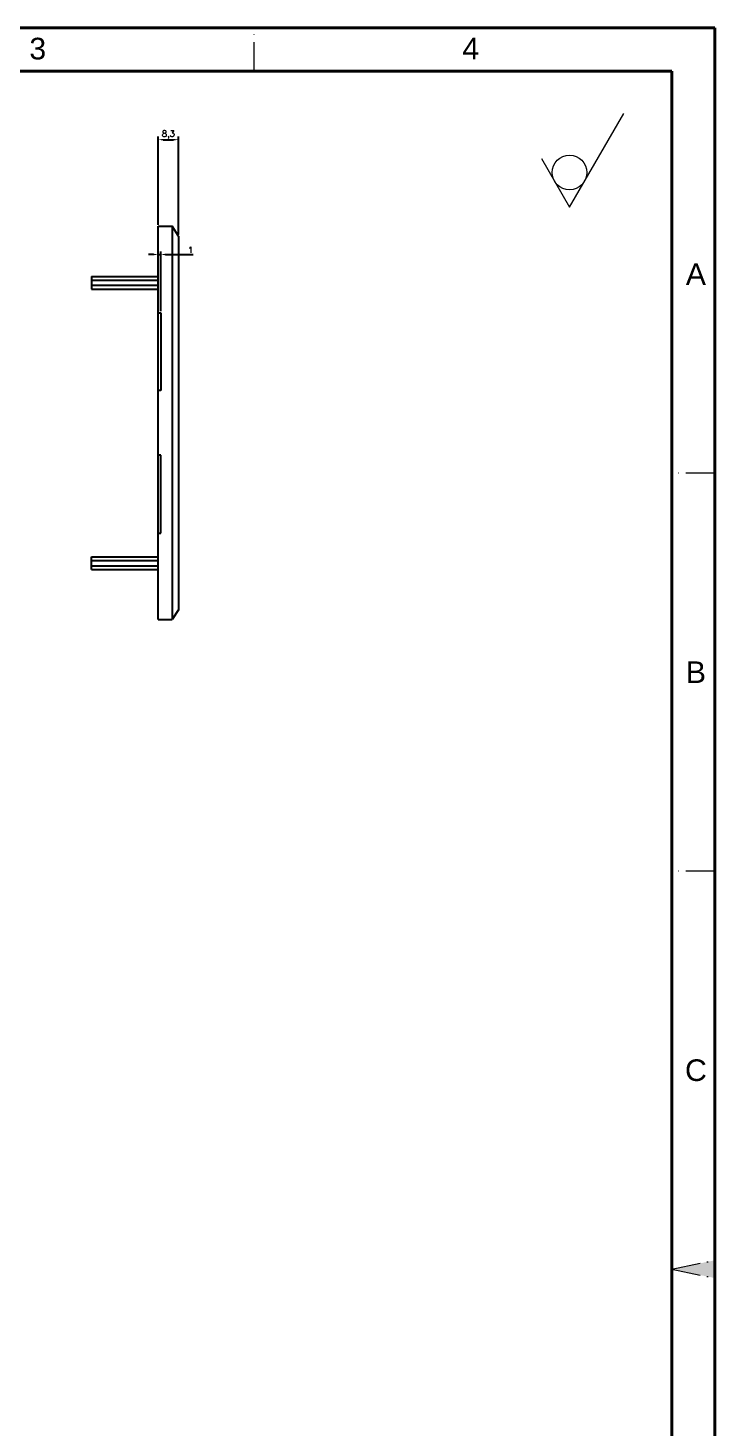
# Model space of a CAD drawing. Header units: millimetres. Extents: x 4806 to 5504, y -471 to 548.
# Drawn here: x 5222 to 5504, y -27 to 548 of the extents above; entities that cross this region are included whole.
import ezdxf
from ezdxf.enums import TextEntityAlignment as Align

# ---------------------------------------------------------------- set-up
doc = ezdxf.new("R2010")
doc.units = ezdxf.units.MM
doc.linetypes.add('ACAD_ISO10W100', pattern=[18, 12, -3, 0, -3])
doc.linetypes.add('HIDDEN2', pattern=[4.7625, 3.175, -1.5875])
for name, color, linetype, lineweight in [('dim', 82, 'Continuous', 9), ('图层1', 7, 'ACAD_ISO10W100', 15), ('图层5', 7, 'HIDDEN2', 15), ('细实线', 3, 'Continuous', 18)]:
    doc.layers.add(name, color=color, linetype=linetype, lineweight=lineweight)
doc.layers.add('尺寸线', color=7, linetype='Continuous')
doc.styles.get("Standard").update_dxf_attribs({"font": 'txt', "bigfont": 'gbcbig.shx'})
doc.styles.add('样式 3', font='arial.ttf', dxfattribs={"height": 3.8})
doc.dimstyles.new('ISO-25', dxfattribs={"dimtxt": 2.5, "dimasz": 2.5, "dimexe": 1.25, "dimexo": 0.625, "dimtad": 1, "dimtxsty": 'Standard', "dimcen": 2.5, "dimadec": 0, "dimazin": 0, "dimtfac": 1, "dimtmove": 0, "dimatfit": 3, "dimfxl": 1, "dimarcsym": 0})

# ---------------------------------------------------------------- blocks, each defined once
blk = doc.blocks.new('*D164')
at = {"layer": 'Defpoints', "color": 0}
for p in [(5283.62, 502.1), (5275.32, 466.52), (5283.62, 462.52)]:
    blk.add_point(p, dxfattribs=at)
at = {"layer": 'dim', "color": 0, "lineweight": -2}
for p, q in [((5275.32, 467.15), (5275.32, 503.35)), ((5277.32, 502.1), (5281.62, 502.1)), ((5283.62, 463.15), (5283.62, 503.35))]:
    blk.add_line(p, q, dxfattribs=at)
at = {"layer": 'dim', "color": 0}
for points in [[(5277.32, 502.43), (5277.32, 501.76), (5275.32, 502.1)], [(5281.62, 502.43), (5281.62, 501.76), (5283.62, 502.1)]]:
    blk.add_solid(points, dxfattribs=at)
at = {"layer": 'dim', "color": 0, "insert": (5279.47, 504.18), "char_height": 2.5, "attachment_point": 5}
blk.add_mtext('8,3', dxfattribs=at)
blk = doc.blocks.new('*D165')
at = {"layer": 'Defpoints', "color": 0}
for p in [(5276.32, 454.95), (5275.32, 431.05), (5276.32, 431.05)]:
    blk.add_point(p, dxfattribs=at)
at = {"layer": 'dim', "color": 0, "lineweight": -2}
for p, q in [((5273.32, 454.95), (5271.32, 454.95)), ((5275.32, 431.67), (5275.32, 456.2)), ((5275.32, 454.95), (5276.32, 454.95)), ((5276.32, 431.67), (5276.32, 456.2)), ((5278.32, 454.95), (5289.62, 454.95))]:
    blk.add_line(p, q, dxfattribs=at)
at = {"layer": 'dim', "color": 0}
for points in [[(5273.32, 455.29), (5273.32, 454.62), (5275.32, 454.95)], [(5278.32, 455.29), (5278.32, 454.62), (5276.32, 454.95)]]:
    blk.add_solid(points, dxfattribs=at)
at = {"layer": 'dim', "color": 0, "insert": (5288.58, 456.83), "char_height": 2.5, "attachment_point": 5}
blk.add_mtext('1', dxfattribs=at)

msp = doc.modelspace()

# ---------------------------------------------------------------- hatches: boundary and pattern name
at = {"layer": '图层1'}
msp.add_hatch(color=0, dxfattribs=at).paths.add_polyline_path([(5485.941, 38.342), (5503.704, 41.998), (5503.704, 34.686)])

# ---------------------------------------------------------------- linework, layer by layer
for p, q in [((5275.318, 305.022), (5275.318, 466.522)), ((5275.318, 466.522), (5281.018, 466.522)), ((5281.018, 466.522), (5281.018, 305.022)), ((5283.618, 462.522), (5281.018, 466.522)), ((5283.618, 462.522), (5283.618, 309.022)), ((5247.968, 445.972), (5247.968, 440.772)), ((5247.968, 445.972), (5275.318, 445.972)), ((5247.968, 444.447), (5275.318, 444.447)), ((5247.968, 442.297), (5275.318, 442.297)), ((5247.968, 440.772), (5275.318, 440.772)), ((5275.318, 431.047), (5276.318, 431.047)), ((5276.318, 431.047), (5276.318, 399.047)), ((5276.318, 399.047), (5275.318, 399.047)), ((5276.318, 372.497), (5275.318, 372.497)), ((5276.318, 340.497), (5276.318, 372.497)), ((5275.318, 340.497), (5276.318, 340.497)), ((5247.968, 325.572), (5247.968, 330.772)), ((5247.968, 330.772), (5275.318, 330.772)), ((5247.968, 329.247), (5275.318, 329.247)), ((5247.968, 327.097), (5275.318, 327.097)), ((5247.968, 325.572), (5275.318, 325.572)), ((5275.318, 305.022), (5281.018, 305.022)), ((5283.618, 309.022), (5281.018, 305.022))]:
    msp.add_line(p, q)
at = {"layer": '图层1', "color": 0}
for p, q in [((5314.71, 530.187), (5314.71, 547.95)), ((5503.704, 365.173), (5485.941, 365.173)), ((5503.704, 201.758), (5485.941, 201.758)), ((5485.941, 38.342), (5503.704, 41.998)), ((5485.941, 38.342), (5503.704, 34.686))]:
    msp.add_line(p, q, dxfattribs=at)
at = {"layer": '尺寸线', "color": 0, "lineweight": 40}
for p, q in [((4805.991, 547.95), (5503.704, 547.95)), ((5503.704, 547.95), (5503.704, -471.265)), ((4823.753, 530.187), (5485.941, 530.187)), ((5485.941, 530.187), (5485.941, -453.503))]:
    msp.add_line(p, q, dxfattribs=at)
at = {"layer": '细实线', "color": 0}
for p, q in [((5444.055, 474.408), (5466.258, 512.864)), ((5432.492, 494.436), (5444.055, 474.408))]:
    msp.add_line(p, q, dxfattribs=at)
msp.add_circle((5444.055, 488.618), 7.105, dxfattribs=at)

# ---------------------------------------------------------------- texts
at = {"layer": '图层1', "color": 0, "style": '样式 3'}
for s, p in [('B', (5495.877, 283.465)), ('C', (5495.877, 120.05))]:
    msp.add_text(s, height=8.881, dxfattribs=at).set_placement(p, align=Align.MIDDLE)
at = {"layer": '图层5', "color": 0, "style": '样式 3'}
for s, p in [('3', (5225.897, 539.498)), ('4', (5403.523, 539.498)), ('A', (5495.877, 446.881))]:
    msp.add_text(s, height=8.881, dxfattribs=at).set_placement(p, align=Align.MIDDLE)

# ---------------------------------------------------------------- dimensions: what is measured, and where the dimension line sits
at = {"layer": 'dim'}
dim = msp.add_linear_dim(base=(5283.618, 502.096), p1=(5275.318, 466.522), p2=(5283.618, 462.522), dimstyle='ISO-25', override={"dimasz": 2}, dxfattribs=at)
dim.commit()
dim.dimension.update_dxf_attribs({"geometry": '*D164', "text_midpoint": (5279.468, 504.18)})
dim = msp.add_linear_dim(base=(5276.318, 454.953), p1=(5275.318, 431.047), p2=(5276.318, 431.047), dimstyle='ISO-25', override={"dimasz": 2}, dxfattribs=at)
dim.commit()
dim.dimension.update_dxf_attribs({"geometry": '*D165', "text_midpoint": (5288.58, 454.953), "dimtype": 160})

doc.saveas('drawing.dxf')
